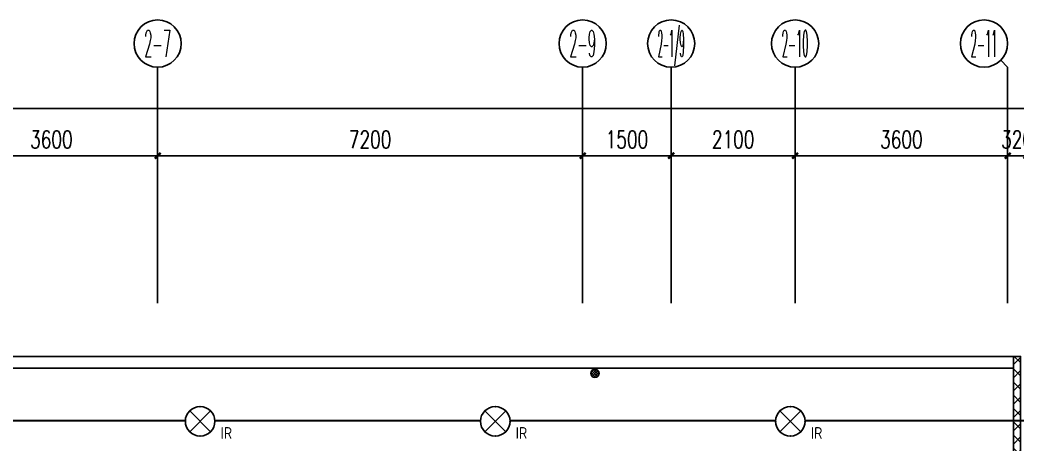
# Model space of a CAD drawing. Extents: x -9422388 to 15610651, y -1992469 to 953794.
# Drawn here: x -2850184 to -2833292, y -198569 to -191383 of the extents above; entities that cross this region are included whole.
import ezdxf
from ezdxf.enums import TextEntityAlignment as Align

# ---------------------------------------------------------------- set-up
doc = ezdxf.new("R2010")
doc.units = 0
doc.header["$LTSCALE"] = 1000
for name, color, linetype in [('AXIS_TEXT', 7, 'Continuous'), ('EQUIP-照明', 3, 'Continuous'), ('WIRE-照明', 1, 'Continuous')]:
    doc.layers.add(name, color=color, linetype=linetype)
doc.styles.add('_TCH_AXIS', font='COMPLEX', dxfattribs={"bigfont": 'GBCBIG'})
doc.styles.add('_TCH_DIM_T3', font='SIMPLEX', dxfattribs={"width": 0.705882, "bigfont": 'GBCBIG'})
doc.styles.add('_TEL_ATTDEF', font='GBENOR', dxfattribs={"width": 0.8, "height": 3, "bigfont": 'GBCBIG'})
doc.styles.add('_TEL_DIM', font='SIMPLEX', dxfattribs={"width": 0.8, "height": 3.5, "bigfont": 'HZTXT'})
doc.styles.add('COMPLEX', font='COMPLEX')
doc.dimstyles.new('_TCH_ARCH&&100', dxfattribs={"dimtxt": 297.5, "dimasz": 100, "dimexe": 250, "dimexo": 300, "dimgap": 126.25, "dimtad": 1, "dimdec": 0, "dimzin": 0, "dimdsep": 46, "dimtxsty": '_TCH_DIM_T3', "dimblk": 'ARCHTICK', "dimcen": 0.09, "dimclrt": 7, "dimazin": 2, "dimtfac": 1, "dimtdec": 0, "dimtix": 1, "dimtmove": 2, "dimatfit": 3, "dimfxl": 0, "dimtolj": 1, "dimtzin": 0, "dimarcsym": 0})

# ---------------------------------------------------------------- blocks, each defined once
blk = doc.blocks.new('_ArchTick')
at = {"color": 0, "linetype": 'ByBlock', "const_width": 0.4}
blk.add_lwpolyline([(-0.5, -0.5), (0.5, 0.5)], dxfattribs=at)
blk = doc.blocks.new('*D2853')
at = {"color": 0, "lineweight": -2, "transparency": 16777216}
for p, q in [((1474530, -187593), (1474530, -184343)), ((1523650, -187593), (1523650, -184343)), ((1474530, -184593), (1523650, -184593))]:
    blk.add_line(p, q, dxfattribs=at)
at = {"layer": 'Defpoints', "color": 0, "transparency": 16777216}
for p in [(1523650, -184593), (1474530, -187893), (1523650, -187893)]:
    blk.add_point(p, dxfattribs=at)
at = {"color": 0, "lineweight": -2, "transparency": 16777216, "xscale": 100, "yscale": 100, "zscale": 100, "rotation": 180}
blk.add_blockref('_ArchTick', (1474530, -184593), dxfattribs=at)
at = {"color": 0, "lineweight": -2, "transparency": 16777216, "xscale": 100, "yscale": 100, "zscale": 100}
blk.add_blockref('_ArchTick', (1523650, -184593), dxfattribs=at)
at = {"color": 7, "transparency": 16777216, "insert": (1499090, -184318), "char_height": 297.5, "attachment_point": 5, "style": '_TCH_DIM_T3'}
blk.add_mtext('\\A1;49120', dxfattribs=at)
blk = doc.blocks.new('*D2858')
at = {"color": 0, "lineweight": -2, "transparency": 16777216}
for p, q in [((1499730, -187593), (1499730, -185143)), ((1503330, -187593), (1503330, -185143)), ((1499730, -185393), (1503330, -185393))]:
    blk.add_line(p, q, dxfattribs=at)
at = {"layer": 'Defpoints', "color": 0, "transparency": 16777216}
for p in [(1503330, -185393), (1499730, -187893), (1503330, -187893)]:
    blk.add_point(p, dxfattribs=at)
at = {"color": 0, "lineweight": -2, "transparency": 16777216, "xscale": 100, "yscale": 100, "zscale": 100, "rotation": 180}
blk.add_blockref('_ArchTick', (1499730, -185393), dxfattribs=at)
at = {"color": 0, "lineweight": -2, "transparency": 16777216, "xscale": 100, "yscale": 100, "zscale": 100}
blk.add_blockref('_ArchTick', (1503330, -185393), dxfattribs=at)
at = {"color": 7, "transparency": 16777216, "insert": (1501530, -185118), "char_height": 297.5, "attachment_point": 5, "style": '_TCH_DIM_T3'}
blk.add_mtext('\\A1;3600', dxfattribs=at)
blk = doc.blocks.new('*D2859')
at = {"color": 0, "lineweight": -2, "transparency": 16777216}
for p, q in [((1503330, -187593), (1503330, -185143)), ((1510530, -187593), (1510530, -185143)), ((1503330, -185393), (1510530, -185393))]:
    blk.add_line(p, q, dxfattribs=at)
at = {"layer": 'Defpoints', "color": 0, "transparency": 16777216}
for p in [(1510530, -185393), (1503330, -187893), (1510530, -187893)]:
    blk.add_point(p, dxfattribs=at)
at = {"color": 0, "lineweight": -2, "transparency": 16777216, "xscale": 100, "yscale": 100, "zscale": 100, "rotation": 180}
blk.add_blockref('_ArchTick', (1503330, -185393), dxfattribs=at)
at = {"color": 0, "lineweight": -2, "transparency": 16777216, "xscale": 100, "yscale": 100, "zscale": 100}
blk.add_blockref('_ArchTick', (1510530, -185393), dxfattribs=at)
at = {"color": 7, "transparency": 16777216, "insert": (1506930, -185118), "char_height": 297.5, "attachment_point": 5, "style": '_TCH_DIM_T3'}
blk.add_mtext('\\A1;7200', dxfattribs=at)
blk = doc.blocks.new('*D2860')
at = {"color": 0, "lineweight": -2, "transparency": 16777216}
for p, q in [((1510530, -187593), (1510530, -185143)), ((1512030, -187593), (1512030, -185143)), ((1510530, -185393), (1512030, -185393))]:
    blk.add_line(p, q, dxfattribs=at)
at = {"layer": 'Defpoints', "color": 0, "transparency": 16777216}
for p in [(1512030, -185393), (1510530, -187893), (1512030, -187893)]:
    blk.add_point(p, dxfattribs=at)
at = {"color": 0, "lineweight": -2, "transparency": 16777216, "xscale": 100, "yscale": 100, "zscale": 100, "rotation": 180}
blk.add_blockref('_ArchTick', (1510530, -185393), dxfattribs=at)
at = {"color": 0, "lineweight": -2, "transparency": 16777216, "xscale": 100, "yscale": 100, "zscale": 100}
blk.add_blockref('_ArchTick', (1512030, -185393), dxfattribs=at)
at = {"color": 7, "transparency": 16777216, "insert": (1511280, -185118), "char_height": 297.5, "attachment_point": 5, "style": '_TCH_DIM_T3'}
blk.add_mtext('\\A1;1500', dxfattribs=at)
blk = doc.blocks.new('*D2861')
at = {"color": 0, "lineweight": -2, "transparency": 16777216}
for p, q in [((1512030, -187593), (1512030, -185143)), ((1514130, -187593), (1514130, -185143)), ((1512030, -185393), (1514130, -185393))]:
    blk.add_line(p, q, dxfattribs=at)
at = {"layer": 'Defpoints', "color": 0, "transparency": 16777216}
for p in [(1514130, -185393), (1512030, -187893), (1514130, -187893)]:
    blk.add_point(p, dxfattribs=at)
at = {"color": 0, "lineweight": -2, "transparency": 16777216, "xscale": 100, "yscale": 100, "zscale": 100, "rotation": 180}
blk.add_blockref('_ArchTick', (1512030, -185393), dxfattribs=at)
at = {"color": 0, "lineweight": -2, "transparency": 16777216, "xscale": 100, "yscale": 100, "zscale": 100}
blk.add_blockref('_ArchTick', (1514130, -185393), dxfattribs=at)
at = {"color": 7, "transparency": 16777216, "insert": (1513080, -185118), "char_height": 297.5, "attachment_point": 5, "style": '_TCH_DIM_T3'}
blk.add_mtext('\\A1;2100', dxfattribs=at)
blk = doc.blocks.new('*D2862')
at = {"color": 0, "lineweight": -2, "transparency": 16777216}
for p, q in [((1514130, -187593), (1514130, -185143)), ((1517730, -187593), (1517730, -185143)), ((1514130, -185393), (1517730, -185393))]:
    blk.add_line(p, q, dxfattribs=at)
at = {"layer": 'Defpoints', "color": 0, "transparency": 16777216}
for p in [(1517730, -185393), (1514130, -187893), (1517730, -187893)]:
    blk.add_point(p, dxfattribs=at)
at = {"color": 0, "lineweight": -2, "transparency": 16777216, "xscale": 100, "yscale": 100, "zscale": 100, "rotation": 180}
blk.add_blockref('_ArchTick', (1514130, -185393), dxfattribs=at)
at = {"color": 0, "lineweight": -2, "transparency": 16777216, "xscale": 100, "yscale": 100, "zscale": 100}
blk.add_blockref('_ArchTick', (1517730, -185393), dxfattribs=at)
at = {"color": 7, "transparency": 16777216, "insert": (1515930, -185118), "char_height": 297.5, "attachment_point": 5, "style": '_TCH_DIM_T3'}
blk.add_mtext('\\A1;3600', dxfattribs=at)
blk = doc.blocks.new('*D2863')
at = {"color": 0, "lineweight": -2, "transparency": 16777216}
for p, q in [((1517730, -187593), (1517730, -185143)), ((1518050, -187593), (1518050, -185143)), ((1517730, -185393), (1517630, -185393)), ((1517730, -185393), (1518050, -185393)), ((1518050, -185393), (1518150, -185393))]:
    blk.add_line(p, q, dxfattribs=at)
at = {"layer": 'Defpoints', "color": 0, "transparency": 16777216}
for p in [(1518050, -185393), (1517730, -187893), (1518050, -187893)]:
    blk.add_point(p, dxfattribs=at)
at = {"color": 0, "lineweight": -2, "transparency": 16777216, "xscale": 100, "yscale": 100, "zscale": 100}
blk.add_blockref('_ArchTick', (1517730, -185393), dxfattribs=at)
at = {"color": 0, "lineweight": -2, "transparency": 16777216, "xscale": 100, "yscale": 100, "zscale": 100, "rotation": 180}
blk.add_blockref('_ArchTick', (1518050, -185393), dxfattribs=at)
at = {"color": 7, "transparency": 16777216, "insert": (1517890, -185118), "char_height": 297.5, "attachment_point": 5, "style": '_TCH_DIM_T3'}
blk.add_mtext('\\A1;320', dxfattribs=at)
blk = doc.blocks.new('_AXISO')
at = {"color": 0}
blk.add_circle((0, 0), 0.5, dxfattribs=at)
at = {"layer": 'AXIS_TEXT', "color": 0, "style": 'COMPLEX', "width": 1.041667}
blk.add_attdef('A', text='', height=0.56, dxfattribs=at).set_placement((-0.25, -0.28), (0.25, -0.28), align=Align.FIT)
blk = doc.blocks.new('$equip$00002530')
for p, q in [((-0.354, 0.354), (0.354, -0.354)), ((0.354, 0.354), (-0.354, -0.354))]:
    blk.add_line(p, q)
at = {"const_width": 0.04}
blk.add_lwpolyline([(0, 0.5, -1), (0, -0.5, -1), (0, 0.5, -2.479085)], format="xyb", dxfattribs=at)
blk.add_circle((0, 0), 0.5)
for p in [(0, 0.5), (-0.5, 0), (0.5, 0), (0, -0.5)]:
    blk.add_point(p)
at = {"color": 7, "style": '_TEL_DIM', "flags": 1}
blk.add_attdef('A', text='', height=0.00002, dxfattribs=at).set_placement((0, 0), align=Align.MIDDLE_CENTER)
at = {"color": 7, "style": '_TEL_DIM'}
blk.add_attdef('$TEXT$', text='', height=0.4, dxfattribs=at).set_placement((0.887, -0.396), align=Align.MIDDLE_CENTER)
blk = doc.blocks.new('34214')
h = blk.add_hatch()
h.set_pattern_fill('ANSI37', color=8, scale=100)
h.set_pattern_definition([(45, (896336.12, 205282.17), (-112.2532, 112.2532), []), (135, (896336.12, 205282.17), (-112.2532, -112.2532), [])])
h.paths.add_polyline_path([(1517829.8, -188792.5), (1517949.8, -188792.5), (1517949.8, -199192.6), (1517829.8, -199192.6)])
h = blk.add_hatch()
h.set_pattern_fill('ANSI37', color=8, scale=20)
h.set_pattern_definition([(45, (456430.523, 194924.172), (-22.4506403, 22.4506403), []), (135, (456430.523, 194924.172), (-22.4506403, -22.4506403), [])])
edge = h.paths.add_edge_path()
edge.add_arc((1510738, -189080.4), 70, 0, 360)
at = {"color": 8}
for p, q in [((1517612.7, -183775.4), (1517729.8, -183892.6)), ((1503329.8, -187892.6), (1503329.8, -183892.6)), ((1510529.8, -187892.6), (1510529.8, -183892.6)), ((1512029.8, -187892.6), (1512029.8, -183892.6)), ((1514129.8, -187892.6), (1514129.8, -183892.6)), ((1517729.8, -187892.6), (1517729.8, -183892.6)), ((1481829.8, -188792.6), (1517829.8, -188792.5)), ((1517829.8, -188792.5), (1517829.8, -188992.5)), ((1481829.8, -188992.6), (1517829.8, -188992.5))]:
    blk.add_line(p, q, dxfattribs=at)
blk.add_lwpolyline([(1517829.8, -188792.5), (1517949.8, -188792.5), (1517949.8, -199192.6), (1517829.8, -199192.6)], close=True, dxfattribs=at)
blk.add_circle((1510738, -189080.4), 70, dxfattribs=at)
ref = blk.add_blockref('_AXISO', (1503329.8, -183492.6), dxfattribs=dict(at, xscale=800, yscale=800, zscale=800))
ref.add_attrib('A', '2-7', dxfattribs={"layer": 'AXIS_TEXT', "color": 8, "height": 452.55, "style": '_TCH_AXIS', "width": 0.35}).set_placement((1503103.5, -183718.8), (1503556.1, -183718.8), align=Align.FIT)
ref = blk.add_blockref('_AXISO', (1510529.8, -183492.6), dxfattribs=dict(at, xscale=800, yscale=800, zscale=800))
ref.add_attrib('A', '2-9', dxfattribs={"layer": 'AXIS_TEXT', "color": 8, "height": 452.55, "style": '_TCH_AXIS', "width": 0.35}).set_placement((1510303.5, -183718.8), (1510756.1, -183718.8), align=Align.FIT)
ref = blk.add_blockref('_AXISO', (1512029.8, -183492.6), dxfattribs=dict(at, xscale=800, yscale=800, zscale=800))
ref.add_attrib('A', '2-1/9', dxfattribs={"layer": 'AXIS_TEXT', "color": 8, "height": 452.55, "style": '_TCH_AXIS', "width": 0.216495}).set_placement((1511803.5, -183718.8), (1512256.1, -183718.8), align=Align.FIT)
ref = blk.add_blockref('_AXISO', (1514129.8, -183492.6), dxfattribs=dict(at, xscale=800, yscale=800, zscale=800))
ref.add_attrib('A', '2-10', dxfattribs={"layer": 'AXIS_TEXT', "color": 8, "height": 452.55, "style": '_TCH_AXIS', "width": 0.28}).set_placement((1513903.5, -183718.8), (1514356.1, -183718.8), align=Align.FIT)
ref = blk.add_blockref('_AXISO', (1517329.8, -183492.6), dxfattribs=dict(at, xscale=800, yscale=800, zscale=800))
ref.add_attrib('A', '2-11', dxfattribs={"layer": 'AXIS_TEXT', "color": 8, "height": 452.55, "style": '_TCH_AXIS', "width": 0.3}).set_placement((1517103.5, -183718.8), (1517556.1, -183718.8), align=Align.FIT)
for p1, p2, distance, picture, middle in [((1474529.8, -187892.6), (1523649.8, -187892.6), 3300, '*D2853', (1499089.8, -184317.6)), ((1499729.8, -187892.6), (1503329.8, -187892.6), 2500, '*D2858', (1501529.8, -185117.6)), ((1503329.8, -187892.6), (1510529.8, -187892.6), 2500, '*D2859', (1506929.8, -185117.6)), ((1510529.8, -187892.6), (1512029.8, -187892.6), 2500, '*D2860', (1511279.8, -185117.6)), ((1512029.8, -187892.6), (1514129.8, -187892.6), 2500, '*D2861', (1513079.8, -185117.6)), ((1514129.8, -187892.6), (1517729.8, -187892.6), 2500, '*D2862', (1515929.8, -185117.6)), ((1517729.8, -187892.6), (1518049.8, -187892.6), 2500, '*D2863', (1517889.8, -185117.6))]:
    dim = blk.add_aligned_dim(p1=p1, p2=p2, distance=distance, dimstyle='_TCH_ARCH&&100', dxfattribs=at)
    dim.commit()
    dim.dimension.update_dxf_attribs({"geometry": picture, "text_midpoint": middle})

msp = doc.modelspace()

# ---------------------------------------------------------------- linework, layer by layer
at = {"layer": 'WIRE-照明', "linetype": 'Continuous', "const_width": 35}
for points in [[(-2851882.23131, -198171.26396), (-2847381.64432, -198171.26396)], [(-2846882.23131, -198171.26396), (-2842381.64432, -198171.26396)], [(-2841882.23131, -198171.26396), (-2837381.64432, -198171.26396)], [(-2836882.23131, -198171.26396), (-2832155.90038, -198171.26396)]]:
    msp.add_lwpolyline(points, dxfattribs=at)

# ---------------------------------------------------------------- block references
msp.add_blockref('34214', (-4351181.75199, -8290.8043))
at = {"layer": 'EQUIP-照明'}
ref = msp.add_blockref('$equip$00002530', (-2847131.93782, -198183.37437), dxfattribs=dict(at, xscale=500, yscale=500, zscale=500))
ref.add_attrib('$TEXT$', 'IR', dxfattribs={"layer": '0', "color": 7, "height": 200, "style": '_TEL_ATTDEF'}).set_placement((-2846688.30907, -198381.31832), align=Align.MIDDLE_CENTER)
ref = msp.add_blockref('$equip$00002530', (-2842131.93782, -198183.37437), dxfattribs=dict(at, xscale=500, yscale=500, zscale=500))
ref.add_attrib('$TEXT$', 'IR', dxfattribs={"layer": '0', "color": 7, "height": 200, "style": '_TEL_ATTDEF'}).set_placement((-2841688.30907, -198381.31832), align=Align.MIDDLE_CENTER)
ref = msp.add_blockref('$equip$00002530', (-2837131.93782, -198183.37437), dxfattribs=dict(at, xscale=500, yscale=500, zscale=500))
ref.add_attrib('$TEXT$', 'IR', dxfattribs={"layer": '0', "color": 7, "height": 200, "style": '_TEL_ATTDEF'}).set_placement((-2836688.30907, -198381.31832), align=Align.MIDDLE_CENTER)

doc.saveas('drawing.dxf')
